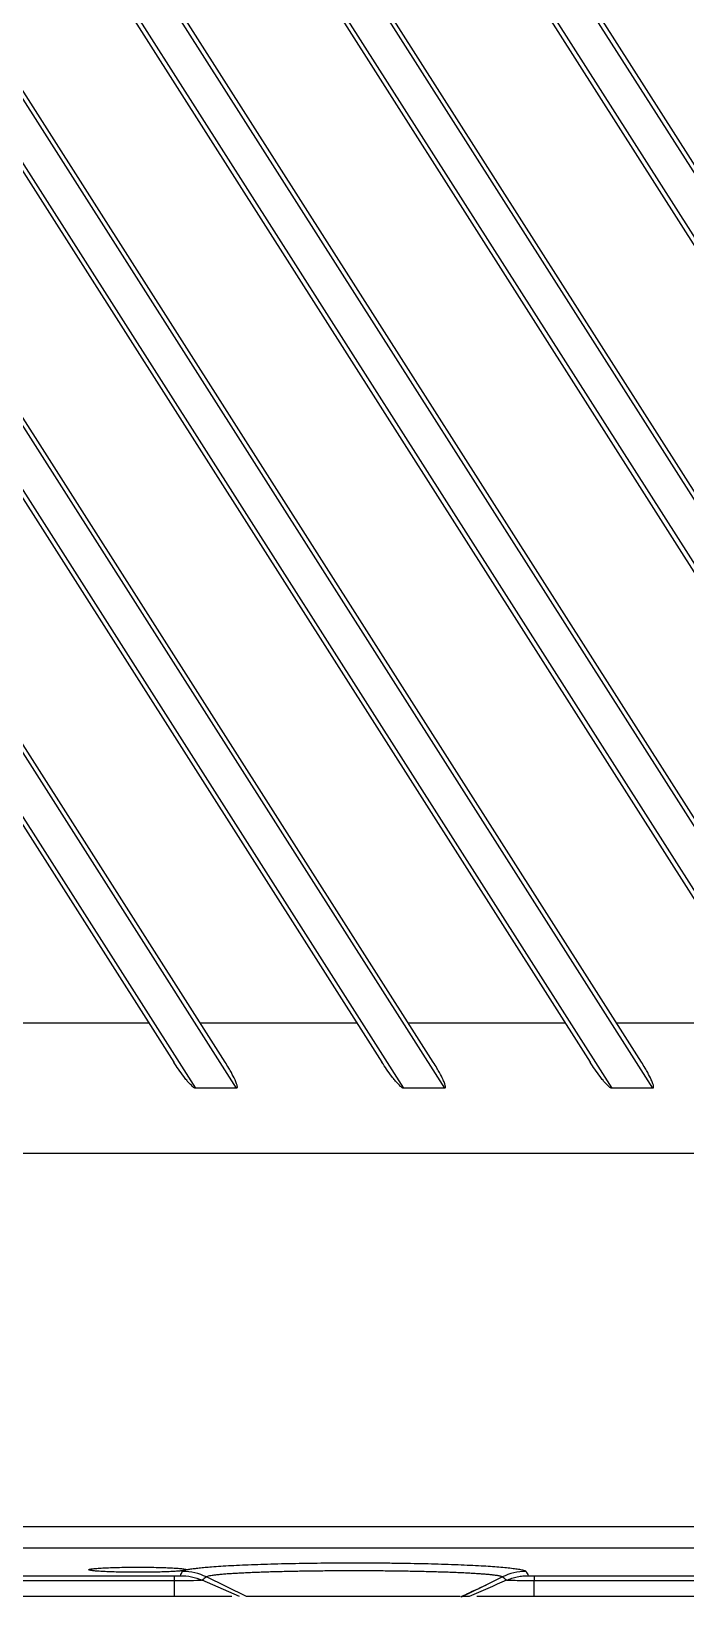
# Model space of a CAD drawing. Header units: millimetres. Extents: x 620 to 19791, y 2539 to 6969.
# Drawn here: x 17387.1 to 17417.2, y 3799.1 to 3871.3 of the extents above; entities that cross this region are included whole.
import ezdxf

# ---------------------------------------------------------------- set-up
doc = ezdxf.new("R2010")
doc.units = ezdxf.units.MM

# ---------------------------------------------------------------- blocks, each defined once
blk = doc.blocks.new('tugj')
at = {"color": 7, "linetype": 'Continuous', "lineweight": 25}
for p, q in [((12719.916, 4847.613), (12608.752, 5022.106)), ((12719.135, 4849.211), (12608.921, 5022.214)), ((12608.583, 5019.021), (12717.675, 4847.782)), ((12608.752, 5019.128), (12718.31, 4847.157)), ((12712.917, 4843.525), (12608.752, 5007.031)), ((12712.242, 4844.956), (12608.921, 5007.138)), ((12608.583, 5003.946), (12710.205, 4844.431)), ((12608.752, 5004.053), (12711.261, 4843.146)), ((12703.393, 4843.771), (12608.921, 4992.063)), ((12703.917, 4842.572), (12608.751, 4991.955)), ((12608.583, 4988.87), (12701.022, 4843.77)), ((12608.752, 4988.978), (12702.022, 4842.571)), ((12694.317, 4842.57), (12608.752, 4976.88)), ((12693.789, 4843.77), (12608.921, 4976.988)), ((12608.583, 4973.795), (12691.418, 4843.77)), ((12608.752, 4973.902), (12692.42, 4842.57)), ((12684.713, 4842.57), (12608.752, 4961.805)), ((12684.185, 4843.77), (12608.921, 4961.912)), ((12608.752, 4958.827), (12682.816, 4842.57)), ((12608.583, 4958.719), (12681.814, 4843.77)), ((12675.109, 4842.57), (12608.752, 4946.729)), ((12674.581, 4843.77), (12608.921, 4946.837)), ((12608.583, 4943.644), (12672.21, 4843.77)), ((12608.752, 4943.751), (12673.212, 4842.57)), ((12671.063, 4845.57), (12663.83, 4845.57)), ((12680.667, 4845.57), (12673.435, 4845.57)), ((12690.271, 4845.57), (12683.039, 4845.57)), ((12699.875, 4845.57), (12692.643, 4845.57)), ((12675.109, 4842.57), (12673.212, 4842.57)), ((12684.713, 4842.57), (12682.816, 4842.57)), ((12694.317, 4842.57), (12692.42, 4842.57)), ((12634.374, 4839.57), (12708.305, 4839.57)), ((12631.129, 4822.351), (12729.956, 4822.351)), ((12731.947, 4821.353), (12629.138, 4821.353)), ((12628.684, 4820.065), (12672.25, 4820.065)), ((12672.25, 4819.841), (12628.684, 4819.841)), ((12672.25, 4819.116), (12672.25, 4819.841)), ((12675.238, 4819.116), (12673.517, 4819.87)), ((12675.562, 4819.116), (12673.717, 4820.02)), ((12688.836, 4820.065), (12732.402, 4820.065)), ((12688.836, 4819.116), (12688.836, 4819.841)), ((12732.402, 4819.841), (12688.836, 4819.841)), ((12672.25, 4819.116), (12628.684, 4819.116)), ((12685.847, 4819.116), (12685.524, 4819.116)), ((12732.402, 4819.116), (12688.836, 4819.116))]:
    blk.add_line(p, q, dxfattribs=at)
at = {"color": 8, "linetype": 'Continuous', "lineweight": 25}
blk.add_line((12686.633, 4819.66), (12687.368, 4820.02), dxfattribs=at)
at = {"color": 7, "linetype": 'Continuous', "lineweight": 25, "flags": 128}
blk.add_lwpolyline([(12685.524, 4819.116), (12686.446, 4819.568), (12686.633, 4819.66)], dxfattribs=at)
at = {"color": 7, "linetype": 'Continuous', "lineweight": 25}
for points, knots in [([(12673.212, 4842.57), (12673.201, 4842.571), (12673.181, 4842.572), (12673.151, 4842.584), (12673.123, 4842.601), (12673.092, 4842.63), (12673.048, 4842.676), (12672.99, 4842.735), (12672.905, 4842.82), (12672.798, 4842.943), (12672.634, 4843.155), (12672.431, 4843.433), (12672.283, 4843.659), (12672.21, 4843.77)], [0, 0, 0, 0, 0.018945, 0.038329, 0.0591, 0.081785, 0.118769, 0.178836, 0.238803, 0.346775, 0.486398, 0.748249, 1, 1, 1, 1]), ([(12675.109, 4842.57), (12675.117, 4842.575), (12675.131, 4842.583), (12675.145, 4842.603), (12675.146, 4842.628), (12675.142, 4842.663), (12675.131, 4842.711), (12675.1, 4842.812), (12675.018, 4843.008), (12674.893, 4843.247), (12674.739, 4843.519), (12674.639, 4843.678), (12674.581, 4843.77)], [0, 0, 0, 0, 0.019676, 0.036058, 0.051366, 0.073864, 0.114112, 0.160554, 0.308553, 0.584137, 0.758673, 1, 1, 1, 1]), ([(12682.816, 4842.57), (12682.806, 4842.571), (12682.785, 4842.572), (12682.755, 4842.584), (12682.727, 4842.601), (12682.696, 4842.63), (12682.652, 4842.676), (12682.594, 4842.735), (12682.509, 4842.82), (12682.402, 4842.943), (12682.238, 4843.155), (12682.035, 4843.433), (12681.887, 4843.659), (12681.814, 4843.77)], [0, 0, 0, 0, 0.018945, 0.038329, 0.0591, 0.081785, 0.118769, 0.178836, 0.238803, 0.346775, 0.486397, 0.748249, 1, 1, 1, 1]), ([(12684.713, 4842.57), (12684.721, 4842.575), (12684.735, 4842.583), (12684.749, 4842.603), (12684.75, 4842.628), (12684.746, 4842.663), (12684.735, 4842.711), (12684.704, 4842.812), (12684.622, 4843.008), (12684.497, 4843.247), (12684.343, 4843.519), (12684.243, 4843.678), (12684.185, 4843.77)], [0, 0, 0, 0, 0.019676, 0.036058, 0.051366, 0.073864, 0.114112, 0.160554, 0.308553, 0.584137, 0.758673, 1, 1, 1, 1]), ([(12692.42, 4842.57), (12692.41, 4842.571), (12692.389, 4842.572), (12692.359, 4842.584), (12692.331, 4842.601), (12692.3, 4842.63), (12692.256, 4842.676), (12692.198, 4842.735), (12692.113, 4842.82), (12692.007, 4842.943), (12691.842, 4843.155), (12691.639, 4843.433), (12691.491, 4843.659), (12691.418, 4843.77)], [0, 0, 0, 0, 0.018945, 0.038329, 0.0591, 0.081785, 0.118769, 0.178836, 0.238803, 0.346775, 0.486397, 0.748249, 1, 1, 1, 1]), ([(12694.317, 4842.57), (12694.325, 4842.575), (12694.339, 4842.583), (12694.353, 4842.603), (12694.354, 4842.628), (12694.35, 4842.663), (12694.339, 4842.711), (12694.308, 4842.812), (12694.226, 4843.008), (12694.101, 4843.247), (12693.947, 4843.519), (12693.847, 4843.678), (12693.789, 4843.77)], [0, 0, 0, 0, 0.019676, 0.0360578, 0.0513658, 0.0738645, 0.1141116, 0.1605537, 0.3085527, 0.5841371, 0.758673, 1, 1, 1, 1]), ([(12668.293, 4820.354), (12668.294, 4820.357), (12668.296, 4820.362), (12668.313, 4820.371), (12668.341, 4820.379), (12668.379, 4820.387), (12668.429, 4820.395), (12668.528, 4820.407), (12668.708, 4820.424), (12669.014, 4820.442), (12669.387, 4820.456), (12669.809, 4820.466), (12670.249, 4820.472), (12670.683, 4820.473), (12671.1, 4820.469), (12671.492, 4820.462), (12671.853, 4820.451), (12672.167, 4820.437), (12672.426, 4820.42), (12672.606, 4820.402), (12672.719, 4820.385), (12672.782, 4820.37), (12672.79, 4820.359), (12672.794, 4820.353)], [0, 0, 0, 0, 0.022689, 0.045136, 0.067454, 0.089758, 0.112162, 0.134781, 0.199465, 0.263999, 0.329012, 0.394905, 0.458749, 0.519794, 0.577826, 0.637055, 0.695343, 0.75315, 0.811501, 0.869583, 0.913023, 0.956228, 1, 1, 1, 1]), ([(12672.7, 4820.321), (12672.686, 4820.318), (12672.659, 4820.314), (12672.61, 4820.307), (12672.553, 4820.301), (12672.49, 4820.295), (12672.419, 4820.289), (12672.29, 4820.279), (12672.08, 4820.267), (12671.761, 4820.254), (12671.403, 4820.244), (12671.018, 4820.238), (12670.619, 4820.236), (12670.216, 4820.237), (12669.824, 4820.242), (12669.456, 4820.25), (12669.121, 4820.262), (12668.832, 4820.277), (12668.596, 4820.294), (12668.442, 4820.311), (12668.351, 4820.326), (12668.302, 4820.34), (12668.296, 4820.349), (12668.293, 4820.354)], [0, 0, 0, 0, 0.020988, 0.041834, 0.062613, 0.083398, 0.104265, 0.125288, 0.187795, 0.250352, 0.312814, 0.375289, 0.437703, 0.500185, 0.562582, 0.625065, 0.687498, 0.749989, 0.812453, 0.874928, 0.91672, 0.958212, 1, 1, 1, 1]), ([(12672.516, 4820.08), (12672.531, 4820.112), (12672.562, 4820.177), (12672.601, 4820.242), (12672.621, 4820.275)], [0, 0, 0, 0, 0.489933, 1, 1, 1, 1]), ([(12672.794, 4820.353), (12672.819, 4820.358), (12672.869, 4820.368), (12672.955, 4820.383), (12673.049, 4820.397), (12673.153, 4820.411), (12673.265, 4820.425), (12673.385, 4820.439), (12673.515, 4820.452), (12673.653, 4820.465), (12673.8, 4820.478), (12674.034, 4820.497), (12674.373, 4820.521), (12674.848, 4820.549), (12675.368, 4820.574), (12675.931, 4820.597), (12676.537, 4820.618), (12677.173, 4820.635), (12677.83, 4820.649), (12678.492, 4820.66), (12679.16, 4820.668), (12679.85, 4820.673), (12680.574, 4820.674), (12681.331, 4820.672), (12682.085, 4820.666), (12682.802, 4820.658), (12683.474, 4820.646), (12684.113, 4820.63), (12684.734, 4820.611), (12685.52, 4820.583), (12686.235, 4820.55), (12686.833, 4820.514), (12687.359, 4820.474), (12687.793, 4820.43), (12688.125, 4820.383), (12688.288, 4820.351), (12688.385, 4820.324), (12688.442, 4820.3), (12688.457, 4820.284), (12688.464, 4820.275)], [0, 0, 0, 0, 0.01287, 0.025647, 0.038346, 0.05098, 0.063564, 0.076115, 0.088646, 0.101172, 0.11371, 0.126274, 0.157703, 0.188933, 0.220406, 0.251717, 0.282921, 0.314931, 0.345821, 0.37648, 0.406536, 0.43606, 0.467842, 0.501769, 0.535911, 0.568029, 0.598459, 0.629182, 0.660396, 0.692874, 0.755145, 0.784422, 0.814285, 0.876914, 0.908698, 0.939345, 0.95926, 0.979454, 1, 1, 1, 1]), ([(12687.368, 4820.02), (12687.363, 4820.024), (12687.353, 4820.031), (12687.327, 4820.041), (12687.294, 4820.051), (12687.253, 4820.061), (12687.205, 4820.071), (12687.149, 4820.081), (12687.086, 4820.09), (12687.017, 4820.1), (12686.941, 4820.109), (12686.859, 4820.118), (12686.77, 4820.127), (12686.676, 4820.135), (12686.576, 4820.144), (12686.471, 4820.152), (12686.36, 4820.16), (12686.245, 4820.168), (12686.125, 4820.176), (12686.001, 4820.183), (12685.873, 4820.19), (12685.74, 4820.197), (12685.604, 4820.204), (12685.465, 4820.21), (12685.322, 4820.217), (12685.177, 4820.223), (12685.029, 4820.229), (12684.878, 4820.234), (12684.725, 4820.239), (12684.57, 4820.244), (12684.413, 4820.249), (12684.254, 4820.254), (12684.094, 4820.258), (12683.933, 4820.262), (12683.77, 4820.266), (12683.607, 4820.27), (12683.443, 4820.273), (12683.278, 4820.277), (12683.113, 4820.28), (12682.948, 4820.283), (12682.783, 4820.285), (12682.618, 4820.288), (12682.453, 4820.29), (12682.289, 4820.292), (12682.125, 4820.293), (12681.962, 4820.295), (12681.8, 4820.296), (12681.638, 4820.298), (12681.478, 4820.299), (12681.319, 4820.3), (12681.161, 4820.3), (12681.004, 4820.301), (12680.849, 4820.301), (12680.695, 4820.301), (12680.484, 4820.302), (12680.212, 4820.301), (12679.876, 4820.3), (12679.532, 4820.298), (12679.182, 4820.296), (12678.827, 4820.292), (12678.468, 4820.288), (12678.107, 4820.282), (12677.745, 4820.276), (12677.385, 4820.268), (12677.027, 4820.259), (12676.674, 4820.25), (12676.329, 4820.239), (12675.994, 4820.226), (12675.671, 4820.213), (12675.362, 4820.198), (12675.071, 4820.183), (12674.8, 4820.166), (12674.553, 4820.148), (12674.331, 4820.129), (12674.138, 4820.109), (12673.976, 4820.088), (12673.85, 4820.066), (12673.758, 4820.043), (12673.731, 4820.028), (12673.717, 4820.02)], [0, 0, 0, 0, 0.011507, 0.02294, 0.034296, 0.045568, 0.056759, 0.067869, 0.078899, 0.089849, 0.100718, 0.111507, 0.122217, 0.132847, 0.143397, 0.153868, 0.164259, 0.174571, 0.184803, 0.194956, 0.20503, 0.215024, 0.224939, 0.234775, 0.244531, 0.254208, 0.263806, 0.273324, 0.282762, 0.292121, 0.3014, 0.3106, 0.31972, 0.32876, 0.33772, 0.3466, 0.3554, 0.36412, 0.372759, 0.381319, 0.389798, 0.398197, 0.406515, 0.414753, 0.42291, 0.430986, 0.438982, 0.446897, 0.454731, 0.462484, 0.470156, 0.477747, 0.485257, 0.492686, 0.500034, 0.515874, 0.532153, 0.54887, 0.566024, 0.583616, 0.601643, 0.620107, 0.639005, 0.658337, 0.678102, 0.698299, 0.718926, 0.739986, 0.761476, 0.783396, 0.805742, 0.828521, 0.851728, 0.875366, 0.899433, 0.923937, 0.948873, 0.974239, 1, 1, 1, 1]), ([(12688.464, 4820.275), (12688.484, 4820.242), (12688.523, 4820.177), (12688.554, 4820.112), (12688.569, 4820.08)], [0, 0, 0, 0, 0.509926, 1, 1, 1, 1]), ([(12672.25, 4820.065), (12672.267, 4820.065), (12672.301, 4820.065), (12672.35, 4820.066), (12672.395, 4820.068), (12672.435, 4820.069), (12672.469, 4820.071), (12672.496, 4820.074), (12672.514, 4820.077), (12672.516, 4820.079), (12672.516, 4820.08)], [0, 0, 0, 0, 0.1217235, 0.2393269, 0.3574822, 0.4807989, 0.6028734, 0.7270325, 0.8618761, 1, 1, 1, 1]), ([(12673.517, 4819.87), (12673.496, 4819.862), (12673.35, 4819.854), (12672.886, 4819.844), (12672.568, 4819.84), (12672.25, 4819.841)], [0, 0, 0, 0, 0.5, 0.5, 1, 1, 1, 1]), ([(12685.459, 4819.11), (12685.659, 4819.205), (12686.061, 4819.396), (12686.452, 4819.573), (12686.647, 4819.661)], [0, 0, 0, 0, 0.499398, 1, 1, 1, 1]), ([(12687.568, 4819.87), (12687.568, 4819.87), (12687.568, 4819.87), (12687.568, 4819.87), (12686.994, 4819.619), (12686.421, 4819.367), (12685.847, 4819.116)], [0.1637377, 0.1637377, 0.1637377, 0.1637377, 0.1637423, 0.1637423, 0.1637423, 0.8362557, 0.8362557, 0.8362557, 0.8362557]), ([(12687.568, 4819.87), (12687.607, 4819.887), (12687.686, 4819.92), (12687.808, 4819.962), (12687.934, 4819.999), (12688.104, 4820.038), (12688.316, 4820.072), (12688.486, 4820.077), (12688.569, 4820.08)], [0, 0, 0, 0, 0.123463, 0.249049, 0.376608, 0.505974, 0.758274, 1, 1, 1, 1]), ([(12688.836, 4819.841), (12688.517, 4819.841), (12688.199, 4819.844), (12687.735, 4819.855), (12687.589, 4819.862), (12687.568, 4819.87)], [0, 0, 0, 0, 0.5, 0.5, 1, 1, 1, 1]), ([(12688.569, 4820.08), (12688.57, 4820.079), (12688.57, 4820.077), (12688.584, 4820.074), (12688.607, 4820.072), (12688.651, 4820.069), (12688.725, 4820.066), (12688.799, 4820.066), (12688.836, 4820.065)], [0, 0, 0, 0, 0.12236, 0.240823, 0.360129, 0.484925, 0.742368, 1, 1, 1, 1]), ([(12674.888, 4819.116), (12674.7, 4819.116), (12674.308, 4819.116), (12673.339, 4819.116), (12672.607, 4819.116), (12672.25, 4819.116)], [0, 0, 0, 0, 0.321413, 0.668155, 1, 1, 1, 1]), ([(12685.423, 4819.116), (12685.321, 4819.116), (12685.093, 4819.116), (12683.974, 4819.116), (12682.389, 4819.116), (12680.542, 4819.116), (12678.698, 4819.116), (12677.107, 4819.116), (12675.928, 4819.116), (12675.684, 4819.116), (12675.562, 4819.116)], [0, 0, 0, 0, 0.103469, 0.232009, 0.359703, 0.487072, 0.614441, 0.742135, 0.870675, 1, 1, 1, 1]), ([(12688.836, 4819.116), (12688.468, 4819.116), (12687.725, 4819.116), (12686.759, 4819.116), (12686.378, 4819.116), (12686.197, 4819.116)], [0, 0, 0, 0, 0.340801, 0.687637, 1, 1, 1, 1])]:
    blk.add_open_spline(points, degree=3, knots=knots, dxfattribs=at)
for points in [[(12673.717, 4820.02), (12673.381, 4820.185), (12672.997, 4820.275), (12672.621, 4820.275)], [(12672.787, 4820.346), (12672.776, 4820.338), (12672.747, 4820.329), (12672.7, 4820.321)], [(12672.793, 4820.353), (12672.792, 4820.351), (12672.791, 4820.348), (12672.787, 4820.346)], [(12688.464, 4820.275), (12688.088, 4820.275), (12687.704, 4820.185), (12687.368, 4820.02)], [(12672.25, 4819.841), (12672.25, 4819.972), (12672.25, 4820.049), (12672.25, 4820.065)], [(12672.516, 4820.08), (12672.857, 4820.08), (12673.205, 4820.007), (12673.517, 4819.87)], [(12673.717, 4820.02), (12673.647, 4819.97), (12673.58, 4819.92), (12673.517, 4819.87)], [(12687.568, 4819.87), (12687.505, 4819.92), (12687.438, 4819.97), (12687.368, 4820.02)], [(12688.836, 4820.065), (12688.836, 4820.049), (12688.836, 4819.972), (12688.836, 4819.841)]]:
    blk.add_open_spline(points, degree=3, dxfattribs=at)
blk = doc.blocks.new('*U204')
blk.add_blockref('tugj', (-12530.543, -4991.113))
blk = doc.blocks.new('*U205')
at = {"color": 0, "linetype": 'ByBlock', "lineweight": -2, "transparency": 16777216}
blk.add_blockref('*U204', (0, 0), dxfattribs=at)

msp = doc.modelspace()

# ---------------------------------------------------------------- block references
msp.add_blockref('*U205', (17251.96016, 3971.06063))

doc.saveas('drawing.dxf')
